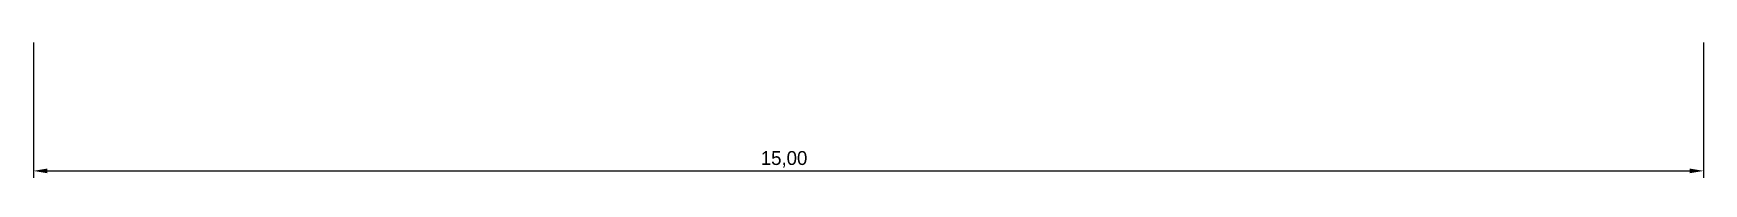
# Model space of a CAD drawing. Header units: millimetres. Extents: x -20 to 118, y -57 to 37.
# Drawn here: x -19.68 to -4.68, y -1.25 to 0 of the extents above; entities that cross this region are included whole.
import ezdxf

# ---------------------------------------------------------------- set-up
doc = ezdxf.new("R2010")
doc.units = ezdxf.units.MM
doc.layers.get('Defpoints').update_dxf_attribs({"linetype": 'CONTINUOUS'})
doc.layers.add('0.15', color=9, linetype='CONTINUOUS', lineweight=15)
doc.dimstyles.new('1-100', dxfattribs={"dimscale": 0.05, "dimtxt": 2.5, "dimasz": 2.5, "dimexe": 1.25, "dimexo": 0.625, "dimtad": 1, "dimzin": 1, "dimtxsty": 'Standard', "dimcen": 0, "dimadec": 0, "dimazin": 0, "dimtm": 1e-09, "dimtfac": 1, "dimtofl": 0, "dimtmove": 0, "dimatfit": 3, "dimfxl": 1.25, "dimarcsym": 0})

# ---------------------------------------------------------------- blocks, each defined once
blk = doc.blocks.new('*D91')
at = {"layer": '0.15', "color": 0, "lineweight": -2, "transparency": 16777216}
for p, q in [((-19.681, -0.031), (-19.681, -1.247)), ((-4.682, -0.031), (-4.682, -1.247)), ((-19.556, -1.184), (-4.807, -1.184))]:
    blk.add_line(p, q, dxfattribs=at)
at = {"layer": '0.15', "color": 0, "transparency": 16777216}
for points in [[(-19.556, -1.163), (-19.556, -1.205), (-19.681, -1.184)], [(-4.807, -1.163), (-4.807, -1.205), (-4.682, -1.184)]]:
    blk.add_solid(points, dxfattribs=at)
at = {"layer": 'Defpoints', "color": 0, "transparency": 16777216}
for p in [(-19.681, 0), (-4.682, 0), (-4.682, -1.184)]:
    blk.add_point(p, dxfattribs=at)
at = {"layer": '0.15', "color": 0, "transparency": 16777216, "insert": (-12.94, -1.08), "char_height": 0.125, "attachment_point": 5}
blk.add_mtext('15,00', dxfattribs=at)

msp = doc.modelspace()

# ---------------------------------------------------------------- dimensions: what is measured, and where the dimension line sits
at = {"layer": '0.15'}
dim = msp.add_linear_dim(base=(-4.6818, -1.1843), p1=(-19.6813, 0), p2=(-4.6818, 0), dimstyle='1-100', dxfattribs=at)
dim.commit()
dim.dimension.update_dxf_attribs({"geometry": '*D91', "text_midpoint": (-12.9396, -1.1843), "dimtype": 160})

doc.saveas('drawing.dxf')
